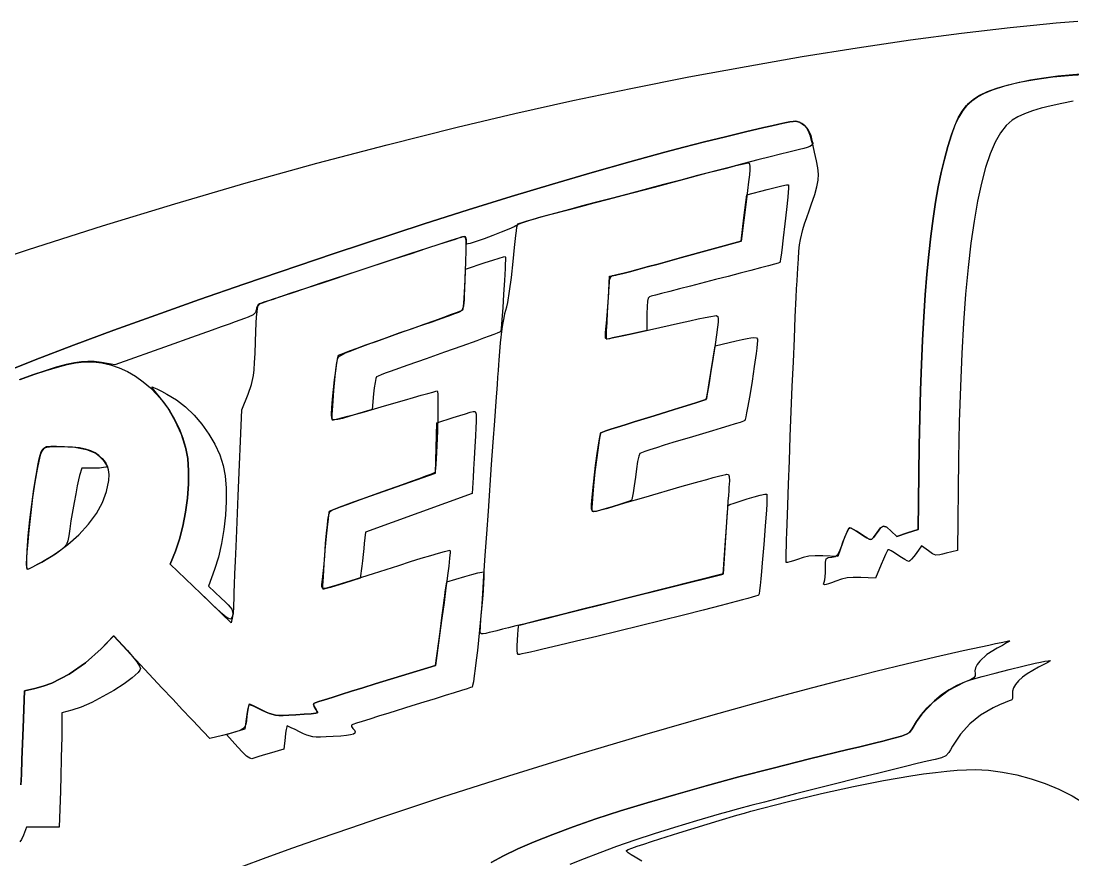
# Model space of a CAD drawing. Header units: millimetres. Extents: x 0 to 200, y 0 to 102.
# Drawn here: x 63.7 to 116.7, y 55.2 to 97.5 of the extents above; entities that cross this region are included whole.
import ezdxf

# ---------------------------------------------------------------- set-up
doc = ezdxf.new("R2010")
doc.units = ezdxf.units.MM
doc.layers.add('C00_ED1C24', color=7, linetype='Continuous', true_color=0xed1c24)
doc.layers.add('C01_120203', color=7, linetype='Continuous', true_color=0x120203)

msp = doc.modelspace()

# ---------------------------------------------------------------- linework, layer by layer
at = {"layer": 'C00_ED1C24'}
for points in [[(60.217, 84.764), (64.029, 86.027), (67.753, 87.215), (71.406, 88.332), (75.004, 89.384), (78.563, 90.375), (82.101, 91.311), (85.633, 92.195), (88.535, 92.882), (91.461, 93.534), (94.392, 94.15), (97.31, 94.727), (100.197, 95.262), (103.033, 95.753), (105.801, 96.197), (108.483, 96.592), (111.059, 96.935), (113.513, 97.223), (114.687, 97.346), (115.824, 97.455), (116.921, 97.548)], [(117.467, 94.896), (116.672, 94.838), (115.917, 94.763), (115.203, 94.672), (114.534, 94.564), (113.911, 94.439), (113.338, 94.298), (112.817, 94.141), (112.358, 93.971), (111.97, 93.787), (111.641, 93.578), (111.363, 93.334), (111.125, 93.045), (110.917, 92.7), (110.729, 92.29), (110.551, 91.803), (110.369, 91.216), (110.198, 90.585), (110.039, 89.908), (109.891, 89.183), (109.754, 88.409), (109.628, 87.584), (109.513, 86.706), (109.409, 85.773), (109.314, 84.783), (109.231, 83.735), (109.157, 82.627), (109.093, 81.458), (109.039, 80.224), (108.994, 78.926), (108.958, 77.56), (108.932, 76.125), (108.869, 71.9), (108.334, 71.732), (107.799, 71.563), (107.519, 71.832), (107.289, 72.026), (107.12, 72.08), (106.971, 71.989), (106.8, 71.75), (106.708, 71.614), (106.618, 71.503), (106.54, 71.428), (106.485, 71.4), (106.412, 71.424), (106.287, 71.488), (106.127, 71.584), (105.95, 71.7), (105.774, 71.816), (105.616, 71.912), (105.494, 71.976), (105.425, 72), (105.37, 71.943), (105.287, 71.787), (105.186, 71.557), (105.08, 71.275), (104.823, 70.55), (104.072, 70.578), (103.687, 70.58), (103.369, 70.555), (103.084, 70.496), (102.797, 70.399), (102.59, 70.323), (102.412, 70.269), (102.282, 70.242), (102.22, 70.247), (102.216, 70.286), (102.215, 70.391), (102.218, 70.557), (102.222, 70.781), (102.229, 71.059), (102.239, 71.387), (102.251, 71.762), (102.264, 72.179), (102.297, 73.127), (102.336, 74.199), (102.38, 75.366), (102.428, 76.596), (102.53, 79.127), (102.582, 80.366), (102.633, 81.547), (102.682, 82.64), (102.728, 83.614), (102.749, 84.047), (102.769, 84.439), (102.787, 84.786), (102.804, 85.084), (102.834, 85.553), (102.863, 85.937), (102.897, 86.257), (102.938, 86.534), (103.06, 87.043), (103.147, 87.318), (103.257, 87.634), (103.38, 87.98), (103.488, 88.286), (103.658, 88.793), (103.771, 89.194), (103.833, 89.525), (103.847, 89.827), (103.818, 90.138), (103.751, 90.495), (103.651, 90.938), (103.574, 91.261), (103.505, 91.526), (103.443, 91.741), (103.384, 91.912), (103.264, 92.152), (103.127, 92.301), (103.012, 92.378), (102.887, 92.441), (102.767, 92.484), (102.668, 92.5), (102.572, 92.49), (102.4, 92.459), (102.159, 92.411), (101.857, 92.346), (101.5, 92.267), (101.097, 92.175), (100.178, 91.96), (99.161, 91.715), (98.103, 91.453), (97.063, 91.19), (96.1, 90.938), (94.336, 90.455), (92.446, 89.917), (90.447, 89.328), (88.356, 88.694), (86.191, 88.021), (83.97, 87.316), (79.431, 85.83), (74.878, 84.284), (72.641, 83.502), (70.453, 82.723), (68.332, 81.952), (66.297, 81.195), (64.363, 80.459), (62.55, 79.748)], [(63.604, 79.469), (64.293, 79.72), (64.921, 79.931), (65.482, 80.102), (65.973, 80.232), (66.39, 80.319), (66.837, 80.368), (67.283, 80.365), (67.727, 80.312), (68.165, 80.21), (68.594, 80.062), (69.012, 79.87), (69.416, 79.636), (69.803, 79.362), (70.171, 79.051), (70.516, 78.704), (70.836, 78.324), (71.128, 77.913), (71.389, 77.473), (71.617, 77.006), (71.809, 76.514), (71.962, 76), (72.053, 75.482), (72.094, 74.874), (72.087, 74.204), (72.036, 73.496), (71.942, 72.778), (71.809, 72.074), (71.638, 71.412), (71.433, 70.817), (71.168, 70.154), (72.709, 68.681), (73.016, 68.387), (73.282, 68.132), (73.511, 67.916), (73.705, 67.738), (73.866, 67.599), (73.999, 67.498), (74.106, 67.435), (74.19, 67.409), (74.254, 67.42), (74.301, 67.467), (74.356, 67.672), (74.377, 68.021), (74.39, 68.511), (74.393, 68.608), (74.398, 68.748), (74.413, 69.141), (74.434, 69.669), (74.46, 70.311), (74.491, 71.046), (74.525, 71.853), (74.6, 73.6), (74.789, 77.95), (75.097, 78.736), (75.269, 79.215), (75.368, 79.676), (75.4, 79.964), (75.425, 80.324), (75.446, 80.783), (75.468, 81.366), (75.487, 81.888), (75.507, 82.307), (75.527, 82.634), (75.55, 82.881), (75.576, 83.059), (75.608, 83.18), (75.691, 83.294), (75.73, 83.309), (75.821, 83.341), (75.961, 83.389), (76.146, 83.452), (76.372, 83.529), (76.636, 83.618), (77.267, 83.829), (78.01, 84.076), (78.839, 84.351), (80.647, 84.95), (82.476, 85.552), (83.33, 85.833), (84.109, 86.088), (84.785, 86.309), (85.332, 86.486), (85.548, 86.555), (85.722, 86.611), (85.85, 86.651), (85.929, 86.675), (86.027, 86.66), (86.056, 86.588), (86.073, 86.45), (86.079, 86.229), (86.075, 85.906), (86.062, 85.465), (86.042, 84.888), (86.011, 84.168), (85.975, 83.567), (85.956, 83.331), (85.938, 83.148), (85.922, 83.026), (85.906, 82.973), (85.829, 82.936), (85.636, 82.858), (85.338, 82.745), (84.951, 82.602), (84.485, 82.432), (83.955, 82.242), (83.373, 82.035), (82.752, 81.817), (81.939, 81.53), (81.267, 81.289), (80.727, 81.089), (80.307, 80.925), (79.995, 80.793), (79.781, 80.689), (79.652, 80.607), (79.598, 80.544), (79.579, 80.466), (79.557, 80.336), (79.507, 79.955), (79.454, 79.46), (79.404, 78.914), (79.362, 78.377), (79.332, 77.911), (79.324, 77.723), (79.321, 77.576), (79.324, 77.477), (79.333, 77.434), (79.397, 77.438), (79.558, 77.473), (79.807, 77.534), (80.132, 77.619), (80.523, 77.725), (80.968, 77.849), (81.978, 78.14), (82.989, 78.435), (83.435, 78.564), (83.826, 78.677), (84.153, 78.77), (84.404, 78.84), (84.568, 78.884), (84.634, 78.9), (84.648, 78.855), (84.657, 78.727), (84.661, 78.528), (84.663, 78.27), (84.655, 77.622), (84.637, 76.876), (84.611, 76.126), (84.579, 75.465), (84.563, 75.197), (84.546, 74.986), (84.529, 74.845), (84.512, 74.783), (84.447, 74.751), (84.283, 74.685), (84.032, 74.589), (83.705, 74.468), (83.312, 74.324), (82.864, 74.163), (81.85, 73.802), (80.835, 73.442), (80.388, 73.281), (79.995, 73.137), (79.667, 73.015), (79.416, 72.918), (79.252, 72.852), (79.186, 72.819), (79.17, 72.763), (79.149, 72.632), (79.125, 72.435), (79.097, 72.185), (79.035, 71.565), (78.973, 70.86), (78.916, 70.155), (78.873, 69.537), (78.859, 69.288), (78.851, 69.094), (78.85, 68.965), (78.857, 68.911), (78.929, 68.924), (79.121, 68.977), (79.419, 69.065), (79.812, 69.184), (80.284, 69.331), (80.825, 69.501), (81.419, 69.691), (82.055, 69.895), (82.691, 70.1), (83.286, 70.288), (83.828, 70.457), (84.303, 70.602), (84.697, 70.719), (84.998, 70.805), (85.193, 70.855), (85.268, 70.865), (85.275, 70.83), (85.275, 70.748), (85.256, 70.466), (85.215, 70.064), (85.154, 69.581), (85.116, 69.3), (85.072, 68.973), (84.972, 68.228), (84.867, 67.44), (84.769, 66.704), (84.55, 65.058), (81.5, 64.118), (80.886, 63.929), (80.312, 63.75), (79.79, 63.587), (79.332, 63.442), (78.952, 63.321), (78.662, 63.226), (78.475, 63.163), (78.404, 63.135), (78.395, 63.103), (78.407, 63.047), (78.435, 62.976), (78.479, 62.897), (78.526, 62.819), (78.564, 62.749), (78.59, 62.695), (78.6, 62.666), (78.578, 62.657), (78.514, 62.646), (78.279, 62.619), (77.931, 62.589), (77.507, 62.559), (77.148, 62.537), (76.869, 62.525), (76.652, 62.524), (76.477, 62.538), (76.175, 62.621), (76.01, 62.695), (75.81, 62.795), (75.571, 62.913), (75.369, 63.01), (75.224, 63.076), (75.158, 63.1), (75.134, 63.052), (75.104, 62.921), (75.072, 62.728), (75.041, 62.492), (75.014, 62.266), (74.979, 62.092), (74.924, 61.961), (74.832, 61.859), (74.69, 61.776), (74.482, 61.701), (74.195, 61.62), (73.813, 61.524), (73.175, 61.365), (72.512, 62.058), (72.374, 62.202), (72.205, 62.379), (71.789, 62.82), (71.295, 63.345), (70.756, 63.921), (69.666, 65.089), (69.179, 65.612), (68.775, 66.049), (68.315, 66.549), (67.682, 65.893), (66.907, 65.187), (66.072, 64.605), (65.207, 64.167), (64.772, 64.007), (64.341, 63.889), (63.821, 63.773), (63.759, 61.911), (63.73, 61.108), (63.698, 60.296), (63.666, 59.57), (63.652, 59.269), (63.639, 59.025)], [(74.745, 54.896), (76.009, 55.365), (77.346, 55.85), (78.751, 56.347), (80.218, 56.855), (81.738, 57.372), (83.307, 57.896), (84.918, 58.424), (88.239, 59.485), (91.65, 60.54), (95.101, 61.572), (98.539, 62.564), (101.915, 63.499), (103.563, 63.94), (105.176, 64.361), (106.748, 64.759), (108.271, 65.132), (109.741, 65.48), (111.15, 65.798), (112.04, 65.993), (112.433, 66.078), (112.778, 66.152), (113.065, 66.213), (113.286, 66.258), (113.431, 66.287), (113.49, 66.297), (113.458, 66.266), (113.327, 66.185), (113.118, 66.066), (112.852, 65.922), (112.344, 65.602), (111.977, 65.267), (111.852, 65.101), (111.77, 64.939), (111.733, 64.785), (111.743, 64.64), (111.751, 64.521), (111.684, 64.426), (111.512, 64.33), (111.204, 64.209), (110.816, 64.041), (110.43, 63.824), (110.053, 63.563), (109.693, 63.266), (109.053, 62.59), (108.789, 62.224), (108.573, 61.85), (108.43, 61.665), (108.282, 61.583), (108.035, 61.492), (107.653, 61.381), (107.4, 61.314), (107.1, 61.238), (106.747, 61.151), (106.339, 61.052), (105.87, 60.939), (105.335, 60.811), (103.404, 60.341), (101.57, 59.88), (99.832, 59.428), (98.192, 58.985), (96.651, 58.551), (95.21, 58.127), (93.869, 57.713), (92.629, 57.31), (91.49, 56.917), (90.455, 56.534), (89.523, 56.163), (88.695, 55.803), (87.973, 55.455), (87.356, 55.118)], [(94.947, 55.19), (94.614, 55.383), (94.413, 55.501), (94.262, 55.604), (94.174, 55.683), (94.165, 55.725), (94.263, 55.769), (94.448, 55.839), (94.71, 55.931), (95.039, 56.042), (95.424, 56.169), (95.855, 56.309), (96.814, 56.614), (98.835, 57.236), (99.731, 57.501), (100.115, 57.61), (100.442, 57.7), (102.263, 58.173), (103.994, 58.59), (105.621, 58.95), (107.132, 59.249), (108.513, 59.487), (109.15, 59.581), (109.751, 59.659), (110.312, 59.72), (110.833, 59.764), (111.312, 59.791), (111.747, 59.8), (112.421, 59.769), (113.124, 59.679), (113.843, 59.534), (114.566, 59.338), (115.28, 59.094), (115.972, 58.806), (116.63, 58.479), (117.241, 58.115)]]:
    msp.add_lwpolyline(points, dxfattribs=at)
for points in [[(86.8, 66.757), (86.802, 66.81), (86.809, 66.923), (86.819, 67.094), (86.834, 67.318), (86.852, 67.591), (86.873, 67.911), (86.924, 68.674), (86.986, 69.577), (87.055, 70.591), (87.131, 71.688), (87.211, 72.838), (87.374, 75.18), (87.454, 76.314), (87.53, 77.385), (87.599, 78.363), (87.661, 79.219), (87.688, 79.593), (87.712, 79.925), (87.734, 80.212), (87.752, 80.45), (87.827, 81.316), (87.91, 82.027), (87.954, 82.323), (87.999, 82.579), (88.046, 82.794), (88.094, 82.968), (88.139, 83.136), (88.186, 83.353), (88.282, 83.918), (88.374, 84.621), (88.457, 85.418), (88.526, 86.135), (88.593, 86.732), (88.622, 86.966), (88.649, 87.147), (88.67, 87.267), (88.686, 87.318), (88.751, 87.345), (88.912, 87.397), (89.159, 87.47), (89.48, 87.561), (89.866, 87.668), (90.305, 87.787), (91.3, 88.051), (91.877, 88.201), (92.539, 88.375), (93.264, 88.566), (94.028, 88.768), (95.58, 89.178), (96.32, 89.375), (97.006, 89.558), (98.244, 89.885), (98.793, 90.028), (99.279, 90.153), (99.687, 90.256), (100.003, 90.334), (100.216, 90.383), (100.31, 90.4), (100.35, 90.384), (100.376, 90.329), (100.388, 90.22), (100.384, 90.045), (100.365, 89.792), (100.329, 89.446), (100.275, 88.995), (100.203, 88.426), (99.95, 86.452), (96.95, 85.622), (95.76, 85.295), (95.22, 85.149), (94.736, 85.019), (94.321, 84.909), (93.988, 84.822), (93.752, 84.762), (93.625, 84.733), (93.461, 84.693), (93.361, 84.635), (93.311, 84.546), (93.296, 84.412), (93.294, 84.333), (93.288, 84.208), (93.268, 83.845), (93.239, 83.376), (93.204, 82.851), (93.172, 82.344), (93.149, 81.925), (93.139, 81.637), (93.139, 81.556), (93.143, 81.524), (93.203, 81.53), (93.365, 81.56), (93.618, 81.611), (93.949, 81.681), (94.349, 81.766), (94.807, 81.866), (95.848, 82.098), (96.901, 82.332), (97.371, 82.434), (97.789, 82.523), (98.141, 82.597), (98.418, 82.652), (98.606, 82.688), (98.695, 82.7), (98.777, 82.641), (98.791, 82.539), (98.786, 82.366), (98.76, 82.103), (98.711, 81.732), (98.639, 81.235), (98.542, 80.593), (98.414, 79.774), (98.356, 79.413), (98.304, 79.098), (98.26, 78.837), (98.224, 78.638), (98.199, 78.51), (98.185, 78.462), (98.125, 78.44), (97.968, 78.389), (97.723, 78.311), (97.401, 78.211), (97.014, 78.09), (96.572, 77.953), (95.566, 77.643), (94.555, 77.33), (94.107, 77.19), (93.712, 77.065), (93.381, 76.959), (93.126, 76.876), (92.957, 76.818), (92.884, 76.79), (92.86, 76.735), (92.829, 76.604), (92.793, 76.407), (92.754, 76.155), (92.669, 75.532), (92.583, 74.819), (92.507, 74.106), (92.451, 73.479), (92.433, 73.225), (92.424, 73.025), (92.425, 72.89), (92.436, 72.83), (92.518, 72.824), (92.693, 72.851), (92.937, 72.908), (93.224, 72.988), (94.089, 73.246), (95.044, 73.527), (96.98, 74.086), (97.838, 74.328), (98.213, 74.433), (98.541, 74.523), (98.815, 74.597), (99.028, 74.653), (99.171, 74.688), (99.236, 74.7), (99.311, 74.673), (99.35, 74.573), (99.356, 74.367), (99.335, 74.025), (99.322, 73.852), (99.305, 73.618), (99.285, 73.333), (99.263, 73.007), (99.215, 72.277), (99.166, 71.508), (99.05, 69.666), (93.2, 68.199), (92.019, 67.903), (90.907, 67.624), (89.888, 67.368), (88.988, 67.142), (88.59, 67.043), (88.231, 66.953), (87.915, 66.874), (87.643, 66.806), (87.421, 66.75), (87.25, 66.707), (87.133, 66.678), (87.075, 66.664), (86.942, 66.639), (86.857, 66.644), (86.813, 66.682)], [(64.692, 70.261), (65.383, 70.68), (66.012, 71.145), (66.572, 71.646), (67.054, 72.173), (67.452, 72.72), (67.759, 73.275), (67.967, 73.832), (68.07, 74.381), (68.086, 74.686), (68.067, 74.91), (68.003, 75.099), (67.883, 75.3), (67.574, 75.647), (67.385, 75.776), (67.164, 75.88), (66.905, 75.96), (66.601, 76.018), (66.247, 76.059), (65.834, 76.083), (65.444, 76.098), (65.153, 76.098), (64.942, 76.069), (64.794, 75.995), (64.691, 75.861), (64.613, 75.652), (64.543, 75.354), (64.462, 74.95), (64.347, 74.295), (64.234, 73.517), (64.041, 71.852), (63.973, 71.095), (63.95, 70.764), (63.934, 70.474), (63.926, 70.235), (63.928, 70.054), (63.94, 69.94), (63.963, 69.9), (64.042, 69.928), (64.206, 70.006), (64.431, 70.121)]]:
    msp.add_lwpolyline(points, close=True, dxfattribs=at)
at = {"layer": 'C01_120203'}
for points in [[(116.69, 93.499), (116.11, 93.394), (115.571, 93.278), (115.078, 93.151), (114.632, 93.014), (114.238, 92.867), (113.898, 92.71), (113.616, 92.544), (113.311, 92.28), (113.024, 91.911), (112.756, 91.436), (112.507, 90.855), (112.275, 90.167), (112.062, 89.373), (111.867, 88.471), (111.69, 87.461), (111.53, 86.343), (111.389, 85.117), (111.266, 83.781), (111.16, 82.336), (111.072, 80.78), (111.001, 79.115), (110.949, 77.338), (110.913, 75.45), (110.85, 70.85), (110.29, 70.708), (110.107, 70.663), (109.965, 70.632), (109.759, 70.619), (109.595, 70.68), (109.39, 70.826), (109.05, 71.085), (108.769, 70.692), (108.652, 70.54), (108.543, 70.415), (108.454, 70.331), (108.396, 70.3), (108.326, 70.325), (108.2, 70.393), (108.037, 70.495), (107.854, 70.618), (107.675, 70.738), (107.521, 70.828), (107.408, 70.88), (107.353, 70.886), (107.31, 70.812), (107.233, 70.647), (107.131, 70.416), (107.016, 70.143), (106.731, 69.45), (105.988, 69.483), (105.605, 69.488), (105.291, 69.464), (105.008, 69.406), (104.719, 69.308), (104.51, 69.226), (104.351, 69.166), (104.238, 69.129), (104.163, 69.114), (104.108, 69.146), (104.139, 69.258), (104.163, 69.362), (104.182, 69.527), (104.195, 69.731), (104.2, 69.952), (104.201, 70.126), (104.206, 70.258), (104.241, 70.421), (104.335, 70.491), (104.514, 70.519), (104.693, 70.554), (104.82, 70.654), (104.935, 70.876), (105.002, 71.05), (105.082, 71.275), (105.188, 71.557), (105.288, 71.787), (105.37, 71.943), (105.425, 72), (105.494, 71.976), (105.616, 71.912), (105.774, 71.816), (105.95, 71.7), (106.127, 71.584), (106.287, 71.488), (106.412, 71.424), (106.485, 71.4), (106.54, 71.428), (106.618, 71.503), (106.708, 71.614), (106.8, 71.75), (106.971, 71.989), (107.12, 72.08), (107.289, 72.026), (107.519, 71.832), (107.799, 71.563), (108.334, 71.732), (108.869, 71.9), (108.932, 76.125), (108.958, 77.56), (108.994, 78.926), (109.039, 80.224), (109.093, 81.458), (109.157, 82.627), (109.231, 83.735), (109.314, 84.783), (109.409, 85.773), (109.513, 86.706), (109.628, 87.584), (109.754, 88.409), (109.891, 89.183), (110.039, 89.908), (110.198, 90.585), (110.369, 91.216), (110.551, 91.803), (110.721, 92.269), (110.899, 92.665), (111.095, 93), (111.316, 93.284), (111.572, 93.525), (111.869, 93.732), (112.216, 93.915), (112.622, 94.082), (113.245, 94.283), (113.958, 94.458), (114.763, 94.605), (115.659, 94.726), (116.646, 94.82), (117.724, 94.888)], [(62.55, 79.748), (64.363, 80.459), (66.297, 81.195), (68.332, 81.952), (70.453, 82.723), (72.641, 83.502), (74.878, 84.284), (79.431, 85.83), (83.97, 87.316), (86.191, 88.021), (88.356, 88.694), (90.447, 89.328), (92.446, 89.917), (94.336, 90.455), (96.1, 90.938), (97.063, 91.19), (98.103, 91.453), (99.161, 91.715), (100.178, 91.96), (101.097, 92.175), (101.5, 92.267), (101.857, 92.346), (102.159, 92.411), (102.4, 92.459), (102.572, 92.49), (102.668, 92.5), (102.902, 92.44), (103.137, 92.284), (103.331, 92.068), (103.444, 91.827), (103.473, 91.706), (103.504, 91.584), (103.534, 91.473), (103.557, 91.388), (103.541, 91.298), (103.406, 91.215), (103.283, 91.171), (103.115, 91.122), (102.898, 91.068), (102.628, 91.005), (102.352, 90.94), (101.94, 90.838), (101.414, 90.705), (100.792, 90.546), (100.094, 90.366), (99.341, 90.17), (97.75, 89.751), (96.915, 89.529), (96.034, 89.297), (94.247, 88.825), (93.392, 88.6), (92.598, 88.392), (91.892, 88.207), (91.3, 88.052), (90.288, 87.78), (89.844, 87.654), (89.454, 87.538), (89.129, 87.436), (88.878, 87.351), (88.711, 87.285), (88.637, 87.242), (88.597, 87.213), (88.514, 87.17), (88.239, 87.049), (87.861, 86.896), (87.429, 86.73), (86.991, 86.569), (86.596, 86.432), (86.293, 86.336), (86.191, 86.309), (86.13, 86.3), (86.118, 86.317), (86.109, 86.362), (86.102, 86.429), (86.1, 86.512), (86.091, 86.607), (86.06, 86.664), (86.006, 86.685), (85.925, 86.673), (85.842, 86.649), (85.71, 86.607), (85.533, 86.551), (85.314, 86.481), (84.764, 86.302), (84.085, 86.081), (83.305, 85.825), (82.45, 85.544), (80.623, 84.942), (78.819, 84.344), (77.992, 84.069), (77.25, 83.822), (76.621, 83.611), (76.357, 83.522), (76.131, 83.445), (75.946, 83.382), (75.807, 83.334), (75.715, 83.301), (75.675, 83.285), (75.607, 83.232), (75.551, 83.154), (75.514, 83.064), (75.5, 82.97), (75.47, 82.844), (75.35, 82.735), (75.1, 82.615), (74.912, 82.543), (74.675, 82.458), (74.453, 82.38), (74.139, 82.268), (73.746, 82.128), (73.289, 81.965), (72.242, 81.591), (71.115, 81.187), (68.381, 80.204), (67.699, 80.321), (67.337, 80.372), (67.018, 80.387), (66.699, 80.368), (66.338, 80.313), (65.919, 80.221), (65.427, 80.088), (64.869, 79.915), (64.246, 79.703), (63.564, 79.454)], [(63.639, 59.025), (63.652, 59.269), (63.666, 59.57), (63.698, 60.296), (63.73, 61.108), (63.759, 61.911), (63.821, 63.773), (64.341, 63.889), (64.772, 64.007), (65.206, 64.167), (66.071, 64.605), (66.907, 65.186), (67.685, 65.893), (68.32, 66.55), (69.01, 65.8), (69.275, 65.497), (69.489, 65.227), (69.629, 65.02), (69.674, 64.904), (69.635, 64.811), (69.549, 64.698), (69.258, 64.429), (68.841, 64.118), (68.335, 63.791), (67.217, 63.183), (66.682, 62.949), (66.217, 62.795), (65.7, 62.662), (65.7, 61.597), (65.699, 61.346), (65.695, 61.04), (65.681, 60.311), (65.66, 59.505), (65.634, 58.716), (65.568, 56.9), (64.749, 56.9), (63.93, 56.9), (63.77, 56.491), (63.675, 56.273), (63.59, 56.157)], [(87.356, 55.118), (87.973, 55.455), (88.695, 55.803), (89.523, 56.163), (90.455, 56.534), (91.49, 56.917), (92.629, 57.31), (93.869, 57.713), (95.21, 58.127), (96.651, 58.551), (98.192, 58.985), (99.832, 59.428), (101.57, 59.88), (103.404, 60.341), (105.335, 60.811), (105.87, 60.939), (106.339, 61.052), (106.748, 61.151), (107.1, 61.238), (107.4, 61.314), (107.653, 61.381), (108.035, 61.492), (108.282, 61.583), (108.43, 61.665), (108.572, 61.85), (108.786, 62.225), (109.041, 62.583), (109.332, 62.922), (109.657, 63.238), (110.395, 63.792), (111.225, 64.219), (111.369, 64.272), (111.568, 64.337), (112.099, 64.493), (112.752, 64.67), (113.461, 64.852), (114.159, 65.023), (114.78, 65.166), (115.041, 65.221), (115.259, 65.264), (115.424, 65.291), (115.528, 65.3), (115.518, 65.274), (115.405, 65.202), (115.208, 65.095), (114.946, 64.965), (114.369, 64.635), (114.135, 64.459), (113.94, 64.279), (113.789, 64.098), (113.684, 63.92), (113.627, 63.749), (113.623, 63.586), (113.632, 63.475), (113.624, 63.384), (113.601, 63.323), (113.565, 63.3), (113.462, 63.269), (113.256, 63.185), (112.976, 63.06), (112.652, 62.907), (112.02, 62.545), (111.478, 62.113), (111.012, 61.595), (110.608, 60.979), (110.507, 60.804), (110.422, 60.67), (110.261, 60.491), (110.053, 60.388), (109.724, 60.307), (109.333, 60.219), (108.831, 60.101), (108.234, 59.958), (107.558, 59.794), (106.817, 59.611), (106.027, 59.415), (104.364, 58.997), (102.691, 58.57), (101.89, 58.363), (101.132, 58.166), (100.434, 57.982), (99.811, 57.816), (99.277, 57.671), (98.85, 57.552), (97.693, 57.215), (96.597, 56.884), (95.561, 56.557), (94.587, 56.235), (93.674, 55.919), (92.825, 55.609), (92.039, 55.306), (91.318, 55.009)]]:
    msp.add_lwpolyline(points, dxfattribs=at)
for points in [[(93.138, 82.012), (93.165, 82.305), (93.196, 82.704), (93.228, 83.158), (93.256, 83.613), (93.318, 84.677), (93.634, 84.735), (93.759, 84.763), (93.993, 84.823), (94.324, 84.909), (94.738, 85.019), (95.221, 85.149), (95.76, 85.295), (96.95, 85.622), (99.95, 86.451), (100.093, 87.617), (100.235, 88.783), (101.269, 89.057), (101.673, 89.16), (102.009, 89.239), (102.242, 89.285), (102.309, 89.293), (102.337, 89.291), (102.34, 89.238), (102.334, 89.108), (102.318, 88.913), (102.296, 88.662), (102.233, 88.039), (102.155, 87.328), (102.073, 86.617), (101.995, 85.995), (101.962, 85.745), (101.933, 85.55), (101.91, 85.421), (101.895, 85.37), (101.821, 85.346), (101.625, 85.29), (101.322, 85.208), (100.923, 85.101), (100.444, 84.974), (99.896, 84.83), (99.294, 84.674), (98.65, 84.507), (97.398, 84.184), (96.843, 84.04), (96.353, 83.913), (95.943, 83.806), (95.626, 83.724), (95.415, 83.668), (95.325, 83.644), (95.269, 83.579), (95.23, 83.417), (95.207, 83.152), (95.2, 82.777), (95.2, 81.948), (94.375, 81.766), (94.036, 81.691), (93.724, 81.621), (93.472, 81.565), (93.316, 81.529), (93.185, 81.508), (93.121, 81.554), (93.111, 81.708), (93.121, 81.838)], [(79.305, 77.717), (79.32, 78.05), (79.354, 78.477), (79.456, 79.448), (79.514, 79.909), (79.571, 80.298), (79.622, 80.573), (79.643, 80.655), (79.661, 80.693), (79.739, 80.73), (79.928, 80.806), (80.216, 80.914), (80.59, 81.052), (81.038, 81.214), (81.548, 81.396), (82.7, 81.8), (83.859, 82.205), (84.376, 82.387), (84.834, 82.55), (85.22, 82.689), (85.522, 82.799), (85.727, 82.875), (85.822, 82.914), (85.909, 83), (85.966, 83.179), (85.985, 83.32), (86, 83.502), (86.012, 83.733), (86.022, 84.018), (86.05, 85.032), (87.043, 85.365), (87.43, 85.492), (87.75, 85.593), (87.971, 85.657), (88.057, 85.674), (88.064, 85.623), (88.065, 85.497), (88.06, 85.308), (88.05, 85.066), (88.02, 84.465), (87.979, 83.779), (87.933, 83.093), (87.887, 82.491), (87.865, 82.249), (87.846, 82.059), (87.83, 81.932), (87.816, 81.88), (87.77, 81.857), (87.655, 81.81), (87.478, 81.741), (87.245, 81.653), (86.962, 81.548), (86.634, 81.428), (85.87, 81.152), (85.002, 80.842), (84.077, 80.515), (83.144, 80.189), (82.25, 79.881), (82.011, 79.795), (81.803, 79.715), (81.649, 79.648), (81.572, 79.604), (81.536, 79.515), (81.495, 79.323), (81.456, 79.057), (81.422, 78.746), (81.35, 77.958), (80.615, 77.735), (80.179, 77.603), (79.852, 77.509), (79.618, 77.452), (79.462, 77.431), (79.369, 77.448), (79.322, 77.501)], [(92.402, 73.025), (92.408, 73.173), (92.421, 73.369), (92.469, 73.877), (92.615, 75.13), (92.698, 75.746), (92.776, 76.271), (92.811, 76.479), (92.841, 76.641), (92.866, 76.747), (92.885, 76.791), (92.957, 76.819), (93.127, 76.876), (93.382, 76.96), (93.712, 77.066), (94.107, 77.19), (94.555, 77.33), (95.566, 77.643), (96.572, 77.953), (97.014, 78.09), (97.401, 78.21), (97.722, 78.311), (97.967, 78.389), (98.125, 78.439), (98.184, 78.461), (98.195, 78.493), (98.214, 78.576), (98.239, 78.705), (98.269, 78.873), (98.343, 79.306), (98.426, 79.83), (98.633, 81.175), (99.692, 81.417), (100.003, 81.488), (100.248, 81.54), (100.436, 81.574), (100.573, 81.591), (100.728, 81.578), (100.778, 81.505), (100.778, 81.421), (100.766, 81.264), (100.741, 81.046), (100.707, 80.776), (100.615, 80.124), (100.504, 79.395), (100.387, 78.672), (100.276, 78.041), (100.228, 77.787), (100.186, 77.588), (100.153, 77.454), (100.13, 77.397), (100.062, 77.367), (99.898, 77.31), (99.65, 77.229), (99.327, 77.128), (98.94, 77.01), (98.501, 76.878), (97.507, 76.587), (96.511, 76.292), (96.069, 76.156), (95.678, 76.033), (95.35, 75.926), (95.095, 75.838), (94.925, 75.774), (94.85, 75.736), (94.796, 75.606), (94.734, 75.337), (94.672, 74.969), (94.617, 74.54), (94.566, 74.115), (94.512, 73.757), (94.463, 73.502), (94.442, 73.426), (94.425, 73.39), (94.325, 73.342), (94.114, 73.265), (93.826, 73.169), (93.499, 73.066), (92.869, 72.881), (92.638, 72.822), (92.511, 72.8), (92.468, 72.818), (92.433, 72.866), (92.41, 72.938)], [(72.709, 68.681), (71.168, 70.154), (71.433, 70.817), (71.638, 71.412), (71.809, 72.074), (71.942, 72.778), (72.036, 73.496), (72.087, 74.204), (72.094, 74.874), (72.053, 75.482), (71.962, 76), (71.739, 76.692), (71.426, 77.389), (71.053, 78.035), (70.647, 78.575), (70.473, 78.779), (70.34, 78.946), (70.263, 79.059), (70.253, 79.1), (70.333, 79.071), (70.503, 78.994), (70.736, 78.879), (71.008, 78.739), (71.483, 78.449), (71.94, 78.092), (72.371, 77.678), (72.768, 77.218), (73.122, 76.723), (73.424, 76.204), (73.667, 75.671), (73.842, 75.136), (73.941, 74.606), (73.993, 73.996), (73.999, 73.328), (73.961, 72.624), (73.88, 71.906), (73.758, 71.196), (73.598, 70.515), (73.401, 69.886), (73.099, 69.05), (73.741, 68.444), (73.938, 68.256), (74.089, 68.105), (74.199, 67.983), (74.273, 67.883), (74.335, 67.711), (74.316, 67.523), (74.25, 67.208)], [(78.838, 69.275), (78.852, 69.382), (78.869, 69.543), (78.911, 69.995), (78.958, 70.569), (79.006, 71.2), (79.034, 71.56), (79.062, 71.877), (79.091, 72.15), (79.121, 72.379), (79.151, 72.563), (79.181, 72.702), (79.212, 72.794), (79.243, 72.84), (79.321, 72.876), (79.496, 72.947), (79.757, 73.046), (80.093, 73.171), (80.492, 73.318), (80.944, 73.481), (81.959, 73.843), (84.55, 74.756), (84.578, 76.025), (84.606, 77.293), (85.428, 77.55), (85.762, 77.655), (86.063, 77.748), (86.299, 77.822), (86.436, 77.864), (86.538, 77.866), (86.568, 77.82), (86.586, 77.727), (86.592, 77.574), (86.589, 77.35), (86.578, 77.041), (86.559, 76.635), (86.53, 76.072), (86.498, 75.489), (86.467, 74.954), (86.44, 74.537), (86.384, 73.724), (83.697, 72.747), (81.011, 71.77), (80.953, 71.21), (80.925, 70.945), (80.891, 70.639), (80.856, 70.329), (80.823, 70.053), (80.75, 69.455), (79.9, 69.185), (79.525, 69.067), (79.245, 68.984), (79.047, 68.936), (78.917, 68.926), (78.845, 68.953), (78.816, 69.02), (78.818, 69.127)], [(63.954, 70.825), (64.014, 71.589), (64.095, 72.388), (64.297, 73.949), (64.408, 74.639), (64.518, 75.222), (64.571, 75.463), (64.622, 75.663), (64.67, 75.818), (64.714, 75.925), (64.794, 76.014), (64.946, 76.067), (65.212, 76.093), (65.402, 76.098), (65.635, 76.1), (66.361, 76.061), (66.957, 75.946), (67.418, 75.756), (67.742, 75.491), (67.842, 75.365), (67.924, 75.247), (67.98, 75.152), (68, 75.092), (67.949, 75.056), (67.81, 75.027), (67.605, 75.007), (67.355, 75), (66.709, 75), (66.603, 74.625), (66.553, 74.417), (66.486, 74.102), (66.41, 73.709), (66.328, 73.267), (66.169, 72.35), (66.103, 71.934), (66.052, 71.583), (66.007, 71.342), (65.936, 71.159), (65.826, 71.009), (65.66, 70.864), (65.492, 70.747), (65.265, 70.602), (64.726, 70.282), (64.46, 70.135), (64.23, 70.013), (64.056, 69.931), (63.963, 69.9), (63.941, 69.973), (63.931, 70.172), (63.936, 70.466)], [(88.676, 66.325), (88.697, 66.608), (88.716, 66.843), (88.731, 67.005), (88.74, 67.069), (88.769, 67.078), (88.848, 67.099), (88.977, 67.133), (89.152, 67.178), (89.371, 67.234), (89.631, 67.3), (90.263, 67.461), (91.027, 67.654), (91.903, 67.874), (92.868, 68.116), (93.903, 68.375), (99.05, 69.662), (99.165, 71.356), (99.211, 72.019), (99.249, 72.57), (99.265, 72.787), (99.277, 72.954), (99.286, 73.064), (99.29, 73.111), (99.375, 73.161), (99.592, 73.242), (99.898, 73.344), (100.25, 73.451), (100.603, 73.553), (100.915, 73.635), (101.143, 73.685), (101.243, 73.691), (101.251, 73.622), (101.249, 73.454), (101.239, 73.2), (101.221, 72.875), (101.197, 72.493), (101.167, 72.068), (101.096, 71.146), (101.018, 70.224), (100.979, 69.798), (100.942, 69.415), (100.907, 69.088), (100.877, 68.833), (100.851, 68.663), (100.831, 68.593), (100.787, 68.574), (100.679, 68.539), (100.512, 68.491), (100.29, 68.43), (100.018, 68.356), (99.698, 68.272), (98.937, 68.075), (98.038, 67.846), (97.037, 67.593), (94.859, 67.052), (92.67, 66.515), (91.655, 66.27), (90.737, 66.051), (89.949, 65.866), (89.615, 65.789), (89.326, 65.724), (89.087, 65.671), (88.901, 65.632), (88.773, 65.608), (88.706, 65.6), (88.679, 65.657), (88.665, 65.813), (88.663, 66.043)], [(74.577, 60.932), (74.014, 61.569), (74.482, 61.715), (74.95, 61.86), (75.033, 62.455), (75.068, 62.688), (75.101, 62.884), (75.129, 63.022), (75.148, 63.081), (75.209, 63.069), (75.352, 63.012), (75.555, 62.92), (75.797, 62.802), (76.002, 62.7), (76.17, 62.624), (76.474, 62.539), (76.65, 62.524), (76.868, 62.525), (77.147, 62.537), (77.507, 62.559), (77.931, 62.589), (78.279, 62.619), (78.514, 62.646), (78.578, 62.657), (78.6, 62.666), (78.59, 62.695), (78.564, 62.749), (78.526, 62.819), (78.479, 62.897), (78.435, 62.976), (78.407, 63.047), (78.395, 63.103), (78.404, 63.135), (78.475, 63.163), (78.662, 63.226), (78.952, 63.321), (79.332, 63.442), (79.79, 63.587), (80.312, 63.75), (80.886, 63.929), (81.5, 64.118), (84.55, 65.058), (84.774, 66.754), (84.866, 67.445), (84.949, 68.072), (84.984, 68.34), (85.014, 68.566), (85.037, 68.742), (85.053, 68.858), (85.107, 69.267), (86.015, 69.538), (86.371, 69.64), (86.669, 69.718), (86.878, 69.762), (86.967, 69.767), (86.98, 69.684), (86.98, 69.488), (86.966, 69.197), (86.942, 68.825), (86.909, 68.388), (86.867, 67.904), (86.768, 66.856), (86.657, 65.808), (86.601, 65.325), (86.547, 64.891), (86.497, 64.521), (86.452, 64.232), (86.414, 64.04), (86.384, 63.961), (86.316, 63.938), (86.134, 63.879), (85.852, 63.79), (85.48, 63.674), (85.032, 63.535), (84.521, 63.376), (83.957, 63.202), (83.355, 63.016), (82.188, 62.654), (81.675, 62.493), (81.226, 62.35), (80.852, 62.23), (80.567, 62.137), (80.383, 62.074), (80.312, 62.045), (80.302, 62.017), (80.312, 61.976), (80.34, 61.928), (80.382, 61.878), (80.464, 61.783), (80.499, 61.705), (80.481, 61.642), (80.404, 61.592), (80.262, 61.552), (80.051, 61.519), (79.763, 61.492), (79.393, 61.467), (79.032, 61.447), (78.751, 61.436), (78.531, 61.437), (78.354, 61.451), (78.053, 61.533), (77.891, 61.605), (77.696, 61.702), (77.464, 61.818), (77.267, 61.912), (77.128, 61.976), (77.066, 62), (77.045, 61.954), (77.018, 61.828), (76.988, 61.642), (76.96, 61.414), (76.893, 60.829), (76.153, 60.614), (75.855, 60.526), (75.591, 60.447), (75.388, 60.384), (75.277, 60.347), (75.181, 60.371), (75.023, 60.484), (74.817, 60.675)]]:
    msp.add_lwpolyline(points, close=True, dxfattribs=at)

doc.saveas('drawing.dxf')
